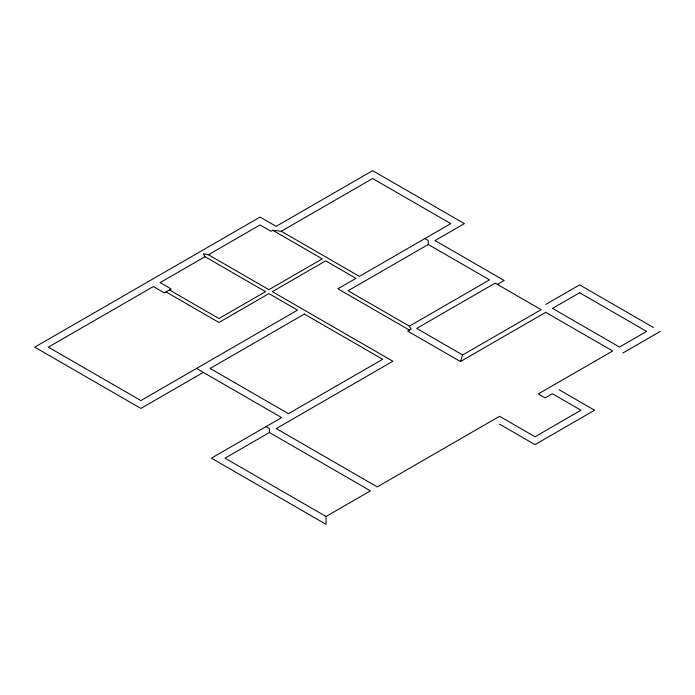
<?xml version="1.0" encoding="UTF-8"?>
<svg xmlns="http://www.w3.org/2000/svg" width="695" height="695" viewBox="0 0 695 695"><rect width="100%" height="100%" fill="white"/><g stroke="black" fill="none" stroke-linecap="round" stroke-linejoin="round"><path stroke-width="1.04" d="M409.39 326.155L489.558 279.868L428.259 244.484L348.099 290.762L409.39 326.155L411.092 329.1L407.661 331.081L460.446 361.556L462.653 354.971L541.118 309.666L495.153 283.126L416.687 328.431L462.653 354.971M169.432 289.945L218.951 318.536L265.516 291.648L205.016 256.716L160.154 282.622L171.135 288.964L164.324 292.89L153.343 286.548L48.372 347.153L140.885 400.563L297.53 310.126L268.922 293.611L218.951 322.463L166.027 291.909M205.016 256.716L203.314 253.771L208.422 254.752L260.069 224.937L271.05 231.27L272.753 230.288L281.267 231.27L359.393 276.375L450.768 223.625L372.642 178.519L281.267 231.27M203.314 372.39L140.885 408.434L34.75 347.153L260.069 217.066L276.158 226.362L372.642 170.657L464.39 223.625L435.044 240.566L504.17 280.476L497.359 284.403M269.434 432.516L225.024 458.153L326.051 516.481L370.461 490.844L269.434 432.516L269.434 428.58L266.029 426.617M545.714 304.462L579.63 284.881L653.413 327.475M460.446 361.556L545.714 312.324L612.686 350.992L538.251 393.961L545.097 397.914L552.36 393.717L580.959 410.232L535.02 436.755L499.575 416.296L377.272 486.908L276.245 428.58L392.875 361.244L272.327 291.648L325.677 260.851L355.988 278.347L337.883 288.799L409.39 330.082M622.937 352.973L660.25 331.428M424.854 238.585L428.259 240.548L428.259 244.484M559.171 389.782L594.581 410.232L535.02 444.626L499.575 424.159M272.753 230.288L322.272 258.879L268.922 289.685L208.422 254.752M196.503 368.454L281.631 417.608L211.402 458.153L326.051 524.343L326.051 516.481M304.341 314.062L210.125 368.454L288.442 413.673L382.658 359.28L304.341 314.062M579.63 292.743L552.525 308.389L619.497 347.057L646.602 331.411L579.63 292.743"/></g></svg>
